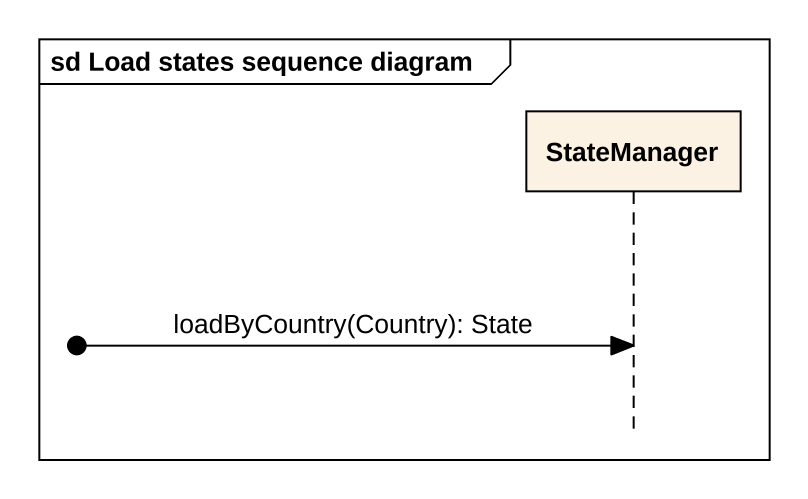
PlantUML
@startuml
mainframe sd Load states sequence diagram
hide footbox
participant StateManager

[o-> StateManager : loadByCountry(Country): State
@enduml
